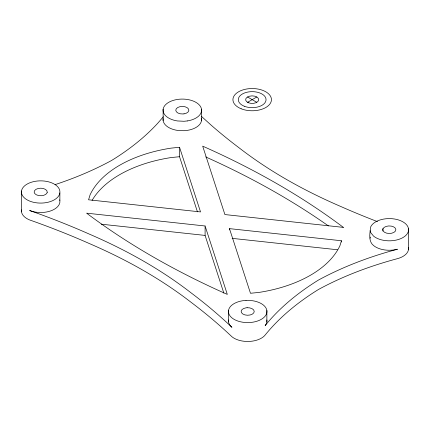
<?xml version="1.0" encoding="UTF-8"?>
<svg xmlns="http://www.w3.org/2000/svg" width="430" height="430" viewBox="0 0 430 430"><rect width="100%" height="100%" fill="white"/><g stroke="black" fill="none" stroke-linecap="round" stroke-linejoin="round"><path stroke-width="0.64" d="M341.442 240.752L339.926 245.713A114.353 66.021 0 0 1 259.075 292.4L250.48 293.276L229.47 228.631L341.442 240.752L341.442 242.009M59.872 192.941L59.286 194.849A19.259 11.121 0 0 1 29.638 201.079A19.259 11.121 0 0 1 29.638 182.863A19.259 11.121 0 0 1 59.286 189.093L59.872 191.001L59.872 202.374L59.286 204.282A19.259 11.121 0 0 1 29.638 210.512A677.449 391.123 0 0 1 89.252 234.071C125.367 249.631 159.965 268.755 191.103 292.873A677.449 391.123 0 0 1 231.91 327.294A19.259 11.121 0 0 1 228.497 319.947M370.128 238.177L370.456 237.102M163.33 116.783L157.783 123.19A296.625 171.258 0 0 1 111.499 160.519A296.625 171.258 0 0 1 55.099 184.62M247.551 102.324L256.812 96.976M179.536 147.275L170.947 148.151A114.353 66.021 0 0 0 90.08 194.828L88.564 199.794L200.53 211.92L179.536 147.275L179.536 156.708L197.445 211.85M179.536 156.708L170.947 157.584A114.353 66.021 0 0 0 92.09 200.407M205.099 225.992L86.613 213.167A762.551 440.255 0 0 0 227.314 294.399L205.099 225.992L205.099 235.425L223.82 293.067M101.26 224.186L205.099 235.425M232.135 238.354L337.442 249.755M247.551 96.976L256.812 102.324M201.514 116.439L210.985 125.006A677.449 391.123 0 0 0 238.897 147.678C270.035 171.796 304.633 190.92 340.748 206.481A677.449 391.123 0 0 0 377.497 221.633M370.128 230.679L370.714 232.587L373.536 236.086A19.259 11.121 0 0 0 403.7 237.102A19.259 11.121 0 0 0 398.454 219.924A19.259 11.121 0 0 0 370.714 226.83C369.993 232.823 367.973 241.128 373.536 245.525A19.259 11.121 0 0 0 397.454 249.223A296.625 171.258 0 0 0 318.501 280.032A302.838 174.843 0 0 0 265.138 325.612A19.259 11.121 0 0 0 266.869 319.947M59.695 199.864L59.872 200.439M408.5 228.744L408.5 249.55M382.904 229.018L382.904 231.001M266.869 310.508L266.869 321.882M229.47 228.631L229.47 229.889M228.497 310.508L228.497 321.882M201.503 109.231L201.503 120.604M163.131 109.231L163.131 120.604M21.5 191.001L21.5 211.807M21.5 209.872A19.259 11.121 0 0 0 29.638 219.95A677.449 391.123 0 0 1 89.252 243.509C125.367 259.064 159.965 278.194 191.103 302.312A677.449 391.123 0 0 1 231.91 336.728A19.259 11.121 0 0 0 265.138 335.051A302.838 174.843 0 0 1 318.501 289.465A296.625 171.258 0 0 1 397.454 258.656A19.259 11.121 0 0 0 408.5 247.61M205.68 156.923A762.514 440.234 0 0 1 328.407 225.911M201.503 118.669A19.259 11.121 0 0 1 187.303 130.376L183.997 130.715L177.332 130.376A19.259 11.121 0 0 1 163.131 118.669M47.209 192.301L47.01 192.952A6.547 3.779 0 0 1 36.335 194.795A6.547 3.779 0 0 1 38.27 188.458A6.547 3.779 0 0 1 47.209 192.301M382.99 228.733L382.791 229.383A6.547 3.779 0 0 0 391.73 233.221A6.547 3.779 0 0 0 393.665 226.884A6.547 3.779 0 0 0 382.99 228.733M184.013 113.853L182.884 113.966A6.547 3.779 0 0 1 176.23 108.806A6.547 3.779 0 0 1 187.206 107.688A6.547 3.779 0 0 1 184.013 113.853M187.303 120.943L183.997 121.276L177.332 120.943A19.259 11.121 0 0 1 166.539 103.823A19.259 11.121 0 0 1 198.09 103.823A19.259 11.121 0 0 1 187.303 120.943M246.003 300.403L242.697 300.742A19.259 11.121 0 0 0 231.91 317.856A19.259 11.121 0 0 0 263.461 317.856A19.259 11.121 0 0 0 252.668 300.742L246.003 300.403M247.116 307.713L245.987 307.826A6.547 3.779 0 0 0 242.794 313.991A6.547 3.779 0 0 0 253.77 312.873A6.547 3.779 0 0 0 247.116 307.713M343.387 227.384L224.901 214.559L202.686 146.152A762.514 440.234 0 0 1 343.387 227.384M248.427 102.748A6.547 3.779 0 0 0 258.704 99.98A6.547 3.779 0 0 0 249.416 96.223A6.547 3.779 0 0 0 248.427 102.748M244.229 106.21A13.867 8.003 0 0 0 265.998 100.346A13.867 8.003 0 0 0 246.32 92.396A13.867 8.003 0 0 0 244.229 106.21M241.133 108.758A19.259 11.121 0 0 0 271.368 100.62A19.259 11.121 0 0 0 244.041 89.574A19.259 11.121 0 0 0 241.133 108.758"/></g></svg>
